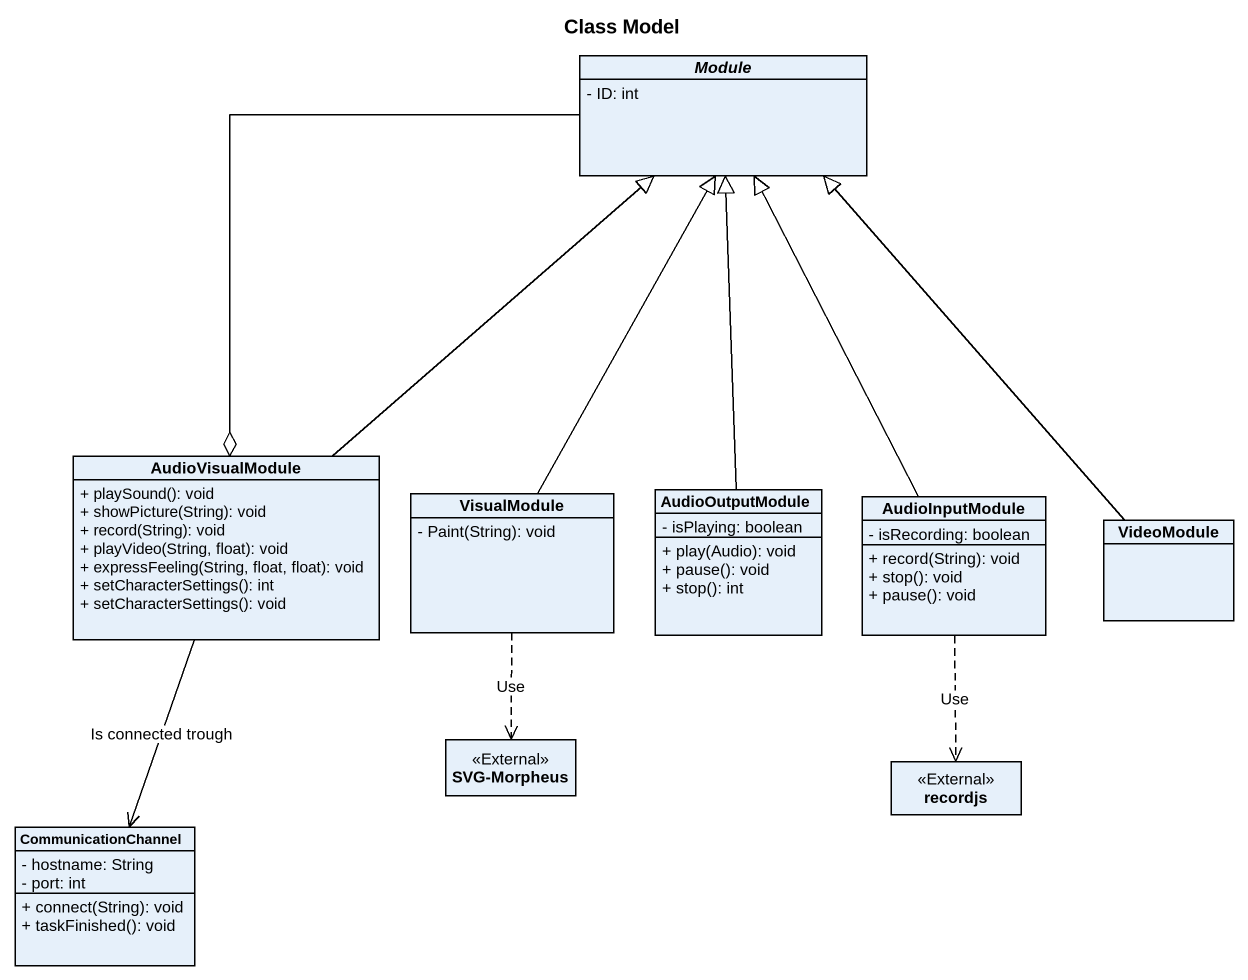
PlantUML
@startuml
title Class Model
hide circle
hide empty members
skinparam classAttributeIconSize 0
abstract class Module {
  - ID: int
}
class AudioVisualModule {
  + playSound(): void
  + showPicture(String): void
  + record(String): void
  + playVideo(String, float): void
  + expressFeeling(String, float, float): void
  + setCharacterSettings(): int
  + setCharacterSettings(): void
}
class VisualModule {
  - Paint(String): void
}
class AudioOutputModule {
  - isPlaying: boolean
  + play(Audio): void
  + pause(): void
  + stop(): int
}
class AudioInputModule {
  - isRecording: boolean
  + record(String): void
  + stop(): void
  + pause(): void
}
class VideoModule
class "SVG-Morpheus" as SVG_Morpheus <<External>>
class recordjs <<External>>
class CommunicationChannel {
  - hostname: String
  - port: int
  + connect(String): void
  + taskFinished(): void
}
Module --o AudioVisualModule
AudioVisualModule -up-|> Module
AudioVisualModule --> CommunicationChannel : Is connected trough
VisualModule -up-|> Module
VisualModule ..> SVG_Morpheus : Use
AudioOutputModule -up-|> Module
AudioInputModule -up-|> Module
AudioInputModule ..> recordjs : Use
VideoModule -up-|> Module
@enduml
